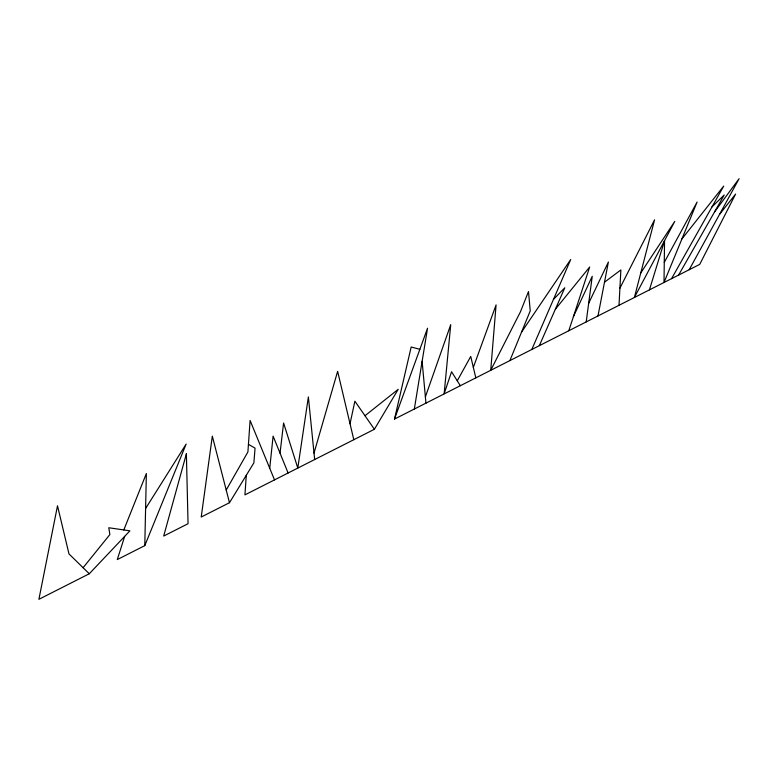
<?xml version="1.0" encoding="UTF-8"?>
<svg xmlns="http://www.w3.org/2000/svg" width="778" height="778" viewBox="0 0 778 778"><rect width="100%" height="100%" fill="white"/><g stroke="black" fill="none" stroke-linecap="round" stroke-linejoin="round"><path stroke-width="1.17" d="M124.674 536.373L117.284 559.577L144.786 545.631L146.361 473.52L123.809 529.935M619.006 305.297L620.873 269.927L604.487 282.219M246.295 475.261L244.934 494.876L374.393 429.271L398.2 389.331L364.989 415.744M269.723 468.327L273.107 436.108L288.103 473.005M280.041 453.156L283.6 423.008L297.799 468.093L308.37 396.926L314.662 459.545M586.204 321.927L592.243 276.287L573.405 316.646M414.324 409.034L427.54 328.219L394.495 419.079L699.714 264.394L735.618 194.043L719.533 214.388M597.99 315.946L608.386 262.011L588.674 303.255M350.032 423.757L354.885 401.195L374.393 429.271M394.495 419.079L411.173 346.998L419.867 349.322M314.011 453.097L337.633 371.359L353.805 439.696M649.416 289.883L664.558 240.635L664.004 282.492L697.107 202.017L664.266 262.39M568.786 330.747L589.685 267L555.346 309.265M425.381 396.887L450.734 324.64L444.141 393.756L451.561 371.738L460.333 385.713M473.335 367.391L496.082 304.927L490.724 370.309L520.404 311.89L528.495 291.555L530.246 310.869L509.882 360.603M144.786 545.631L186.146 444.063L145.603 508.491M531.812 349.487L570.712 259.512L521.532 332.138M539.329 345.675L564.799 287.772L553.44 299.452M619.91 288.181L654.57 219.824L634.381 297.507L674.779 221.37L640.771 272.913M689.201 269.723L739.1 178.697L714.554 211.927M457.26 380.812L470.739 356.431L475.815 377.865M671.57 278.66L723.715 186.088L681.917 238.943M226.213 490.033L247.91 451.94L250.098 420.48L274.508 479.89M678.591 275.101L724.201 194.986L711.977 206.919M229.481 502.714L212.326 436.127L201.22 517.03L229.481 502.714L253.881 462.881L255.058 448.138L248.435 444.345M83.1 567.716L109.873 534.554L108.784 527.756L129.926 530.829L89.285 573.765L38.9 599.303L57.504 505.797L68.979 553.897L89.285 573.765M422.123 361.342L425.955 403.14M186.38 453.827L163.691 536.052L188.052 523.711L186.38 453.827"/></g></svg>
